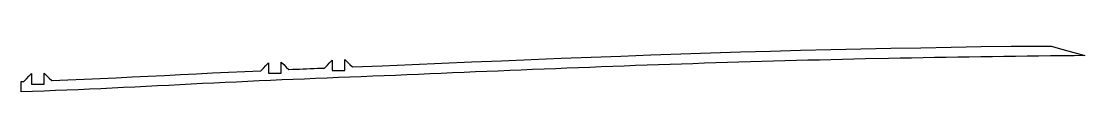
# Model space of a CAD drawing. Header units: millimetres. Extents: x 86 to 503, y -14 to 4.
import ezdxf

# ---------------------------------------------------------------- set-up
doc = ezdxf.new("R2010")
doc.units = ezdxf.units.MM

msp = doc.modelspace()

# ---------------------------------------------------------------- linework, layer by layer
msp.add_lwpolyline([(474.54, 3.66), (490.21, 3.66), (494.31, 2.5), (499.05, 1.23), (503.35, 0.02), (499.17, -0.08), (494.15, -0.07), (489.94, -0.17), (485.21, -0.2), (480.76, -0.27), (476.18, -0.32), (471.65, -0.38), (467.11, -0.45), (462.57, -0.51), (458.04, -0.58), (453.5, -0.66), (448.97, -0.73), (444.44, -0.81), (439.91, -0.89), (435.38, -0.98), (430.86, -1.06), (426.33, -1.15), (417.29, -1.34), (412.77, -1.44), (408.25, -1.55), (403.73, -1.65), (399.21, -1.76), (394.7, -1.88), (390.18, -2), (385.67, -2.12), (381.16, -2.24), (376.65, -2.37), (372.14, -2.5), (367.63, -2.63), (363.13, -2.77), (358.62, -2.91), (354.12, -3.05), (349.61, -3.2), (345.11, -3.35), (340.61, -3.5), (336.11, -3.66), (331.61, -3.82), (327.11, -3.98), (322.62, -4.14), (318.12, -4.31), (313.63, -4.48), (309.13, -4.65), (304.64, -4.83), (300.15, -5), (295.66, -5.18), (291.17, -5.36), (286.68, -5.54), (282.19, -5.73), (277.71, -5.91), (273.22, -6.1), (268.73, -6.28), (264.25, -6.47), (259.77, -6.66), (255.28, -6.85), (250.8, -7.04), (246.32, -7.23), (241.84, -7.42), (237.36, -7.6), (232.88, -7.79), (228.4, -7.98), (223.92, -8.16), (219.44, -8.35), (214.96, -8.53), (210.49, -8.7), (206, -8.88), (201.52, -9.05), (197.09, -9.23), (192.65, -9.41), (188.21, -9.6), (183.77, -9.79), (179.34, -9.99), (174.9, -10.2), (170.47, -10.41), (166.03, -10.62), (161.59, -10.84), (157.16, -11.06), (152.72, -11.28), (148.28, -11.5), (143.85, -11.73), (139.41, -11.95), (134.97, -12.17), (130.53, -12.4), (126.09, -12.61), (121.64, -12.83), (117.2, -13.04), (112.75, -13.24), (108.3, -13.44), (103.84, -13.62), (99.39, -13.8), (94.93, -13.96), (90.47, -14.12), (86, -14.25), (86, -10.25), (86.14, -10.24), (86.29, -10.24), (86.43, -10.24), (86.57, -10.23), (86.72, -10.23), (86.86, -10.22), (87, -10.22), (88, -9.19), (89, -8.16), (90, -7.13), (90, -11.22), (95, -11.22), (95, -6.96), (96, -7.92), (97, -8.89), (98, -9.85), (104.31, -9.6), (110.63, -9.33), (116.94, -9.04), (123.25, -8.75), (129.55, -8.44), (135.86, -8.13), (142.17, -7.81), (148.47, -7.49), (154.77, -7.17), (161.08, -6.86), (167.39, -6.55), (173.69, -6.25), (180, -5.96), (181, -4.91), (182, -3.87), (183, -2.82), (183, -6.96), (188, -6.96), (188, -2.6), (189, -3.56), (190, -4.52), (191, -5.48), (192.4, -5.42), (193.79, -5.36), (195.19, -5.3), (196.59, -5.24), (197.99, -5.19), (199.39, -5.13), (200.79, -5.08), (202.19, -5.02), (203.59, -4.97), (205, -4.92), (206, -3.88), (207, -2.84), (208, -1.8), (208, -5.92), (213, -5.92), (213, -1.6), (214, -2.56), (215, -3.52), (216, -4.48), (227.67, -4), (239.36, -3.52), (251.05, -3.02), (262.74, -2.53), (274.44, -2.05), (286.15, -1.57), (297.87, -1.1), (309.59, -0.64), (321.32, -0.19), (333.05, 0.23), (344.8, 0.64), (356.55, 1.03), (368.31, 1.39), (380.08, 1.73), (391.86, 2.05), (403.65, 2.34), (415.44, 2.62), (427.25, 2.87), (439.06, 3.09), (450.88, 3.3), (462.72, 3.49), (474.54, 3.66)], close=True)

doc.saveas('drawing.dxf')
